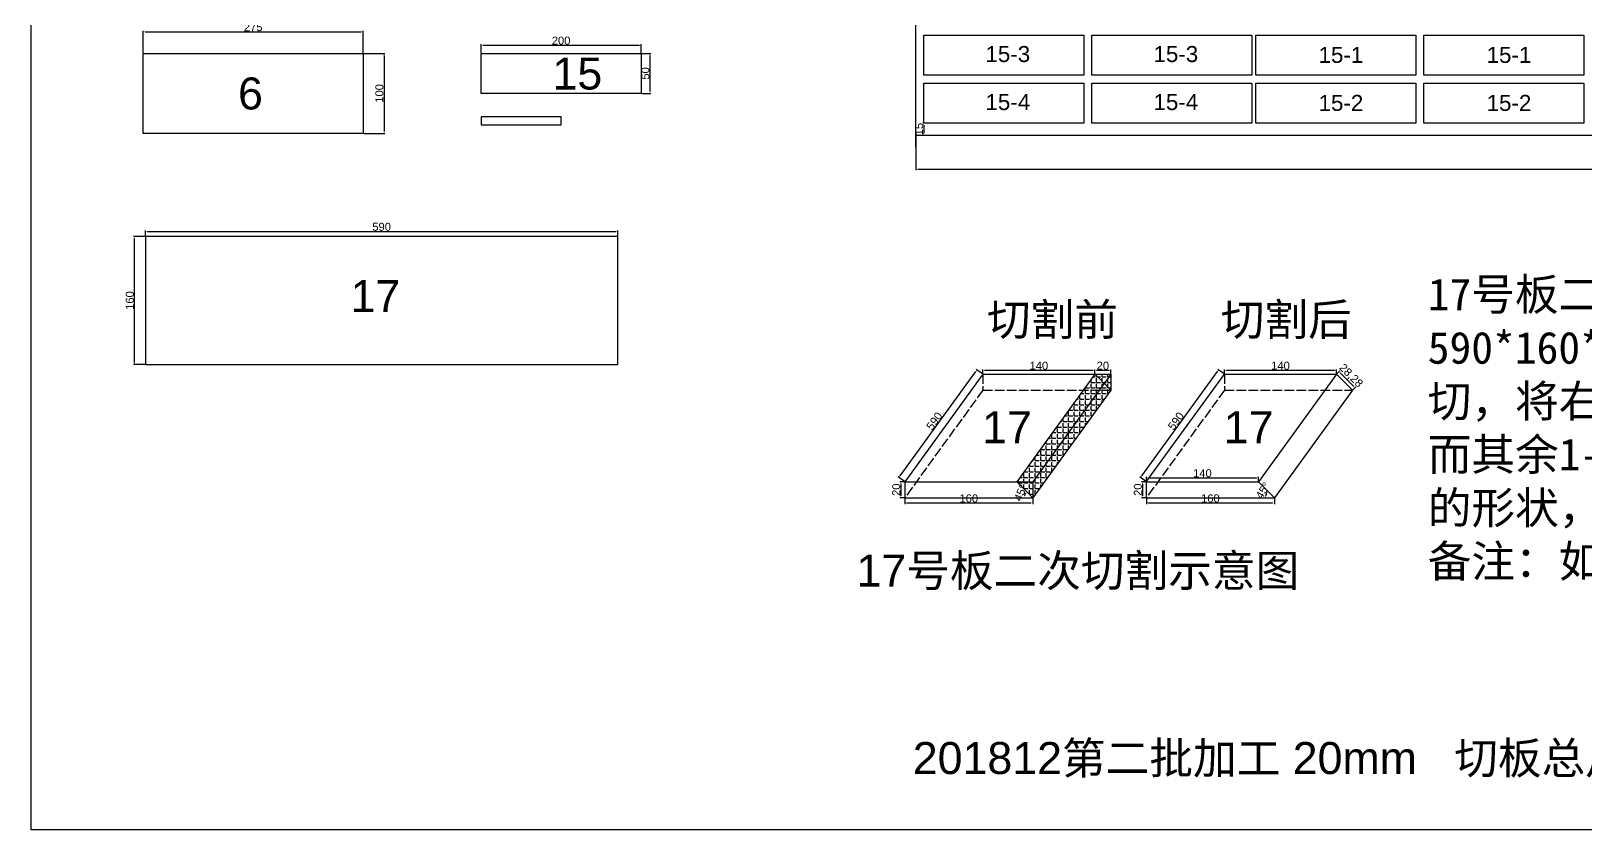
# Model space of a CAD drawing. Header units: millimetres. Extents: x 397 to 22000, y -812 to 12499.
# Drawn here: x 541 to 2484, y 786 to 1784 of the extents above; entities that cross this region are included whole.
import ezdxf

# ---------------------------------------------------------------- set-up
doc = ezdxf.new("R2010")
doc.units = ezdxf.units.MM
doc.linetypes.add('ACAD_ISO02W100', pattern=[15, 12, -3])
doc.layers.add('尺寸标注', color=6, linetype='Continuous')
doc.layers.add('标号', color=4, linetype='Continuous')
doc.styles.get("Standard").update_dxf_attribs({"font": 'arial.ttf'})
doc.dimstyles.new('ISO-25-JHF', dxfattribs={"dimtxt": 10, "dimasz": 2.5, "dimexe": 1.25, "dimexo": 0.625, "dimtad": 1, "dimtxsty": 'Standard', "dimcen": 2.5, "dimadec": 0, "dimazin": 0, "dimtfac": 1, "dimtmove": 0, "dimatfit": 3, "dimfxl": 1, "dimarcsym": 0})

# ---------------------------------------------------------------- blocks, each defined once
blk = doc.blocks.new('*D39')
at = {"layer": 'Defpoints', "color": 0, "transparency": 16777216}
for p in [(1646.6, 1654.4), (4046.6, 1654.4), (4046.6, 1611.9)]:
    blk.add_point(p, dxfattribs=at)
at = {"layer": '尺寸标注', "color": 0, "lineweight": -2, "transparency": 16777216}
for p, q in [((1646.6, 1653.7), (1646.6, 1610.6)), ((4046.6, 1653.7), (4046.6, 1610.6)), ((1649.1, 1611.9), (4044.1, 1611.9))]:
    blk.add_line(p, q, dxfattribs=at)
at = {"layer": '尺寸标注', "color": 0, "transparency": 16777216}
for points in [[(1649.1, 1612.3), (1649.1, 1611.4), (1646.6, 1611.9)], [(4044.1, 1612.3), (4044.1, 1611.4), (4046.6, 1611.9)]]:
    blk.add_solid(points, dxfattribs=at)
at = {"layer": '尺寸标注', "color": 0, "transparency": 16777216, "insert": (2846.6, 1617.6), "char_height": 10, "attachment_point": 5}
blk.add_mtext('2400', dxfattribs=at)
blk = doc.blocks.new('*D45')
at = {"layer": 'Defpoints', "color": 0, "transparency": 16777216}
for p in [(1656.6, 1669.4), (1656.6, 1654.4), (1656.6, 1654.4)]:
    blk.add_point(p, dxfattribs=at)
at = {"layer": '尺寸标注', "color": 0, "lineweight": -2, "transparency": 16777216}
for p, q in [((1655.9, 1669.4), (1655.3, 1669.4)), ((1655.9, 1654.4), (1655.3, 1654.4)), ((1656.6, 1666.9), (1656.6, 1656.9))]:
    blk.add_line(p, q, dxfattribs=at)
at = {"layer": '尺寸标注', "color": 0, "transparency": 16777216}
for points in [[(1656.1, 1666.9), (1657, 1666.9), (1656.6, 1669.4)], [(1656.1, 1656.9), (1657, 1656.9), (1656.6, 1654.4)]]:
    blk.add_solid(points, dxfattribs=at)
at = {"layer": '尺寸标注', "color": 0, "transparency": 16777216, "insert": (1650.8, 1661.9), "char_height": 10, "attachment_point": 5, "rotation": 90}
blk.add_mtext('15', dxfattribs=at)
blk = doc.blocks.new('*D57')
at = {"layer": 'Defpoints', "color": 0, "transparency": 16777216}
for p in [(956.2, 1783.5), (681.2, 1756.5), (956.2, 1756.5)]:
    blk.add_point(p, dxfattribs=at)
at = {"layer": '尺寸标注', "color": 0, "lineweight": -2, "transparency": 16777216}
for p, q in [((681.2, 1757.1), (681.2, 1784.7)), ((683.7, 1783.5), (953.7, 1783.5)), ((956.2, 1757.1), (956.2, 1784.7))]:
    blk.add_line(p, q, dxfattribs=at)
at = {"layer": '尺寸标注', "color": 0, "transparency": 16777216}
for points in [[(683.7, 1783.9), (683.7, 1783.1), (681.2, 1783.5)], [(953.7, 1783.9), (953.7, 1783.1), (956.2, 1783.5)]]:
    blk.add_solid(points, dxfattribs=at)
at = {"layer": '尺寸标注', "color": 0, "transparency": 16777216, "insert": (818.7, 1789.2), "char_height": 10, "attachment_point": 5}
blk.add_mtext('275', dxfattribs=at)
blk = doc.blocks.new('*D58')
at = {"layer": 'Defpoints', "color": 0, "transparency": 16777216}
for p in [(956.2, 1756.5), (956.2, 1656.5), (982.2, 1656.5)]:
    blk.add_point(p, dxfattribs=at)
at = {"layer": '尺寸标注', "color": 0, "lineweight": -2, "transparency": 16777216}
for p, q in [((956.9, 1756.5), (983.4, 1756.5)), ((982.2, 1754), (982.2, 1659)), ((956.9, 1656.5), (983.4, 1656.5))]:
    blk.add_line(p, q, dxfattribs=at)
at = {"layer": '尺寸标注', "color": 0, "transparency": 16777216}
for points in [[(981.7, 1754), (982.6, 1754), (982.2, 1756.5)], [(981.7, 1659), (982.6, 1659), (982.2, 1656.5)]]:
    blk.add_solid(points, dxfattribs=at)
at = {"layer": '尺寸标注', "color": 0, "transparency": 16777216, "insert": (976.4, 1706.5), "char_height": 10, "attachment_point": 5, "rotation": 90}
blk.add_mtext('100', dxfattribs=at)
blk = doc.blocks.new('*D59')
at = {"layer": 'Defpoints', "color": 0, "transparency": 16777216}
for p in [(1103.5, 1756.5), (1303.5, 1766.6), (1303.5, 1756.5)]:
    blk.add_point(p, dxfattribs=at)
at = {"layer": '尺寸标注', "color": 0, "lineweight": -2, "transparency": 16777216}
for p, q in [((1103.5, 1757.1), (1103.5, 1767.9)), ((1106, 1766.6), (1301, 1766.6)), ((1303.5, 1757.1), (1303.5, 1767.9))]:
    blk.add_line(p, q, dxfattribs=at)
at = {"layer": '尺寸标注', "color": 0, "transparency": 16777216}
for points in [[(1106, 1767), (1106, 1766.2), (1103.5, 1766.6)], [(1301, 1767), (1301, 1766.2), (1303.5, 1766.6)]]:
    blk.add_solid(points, dxfattribs=at)
at = {"layer": '尺寸标注', "color": 0, "transparency": 16777216, "insert": (1203.5, 1772.4), "char_height": 10, "attachment_point": 5}
blk.add_mtext('200', dxfattribs=at)
blk = doc.blocks.new('*D60')
at = {"layer": 'Defpoints', "color": 0, "transparency": 16777216}
for p in [(1303.5, 1756.5), (1303.5, 1706.5), (1314.5, 1706.5)]:
    blk.add_point(p, dxfattribs=at)
at = {"layer": '尺寸标注', "color": 0, "lineweight": -2, "transparency": 16777216}
for p, q in [((1304.1, 1756.5), (1315.7, 1756.5)), ((1314.5, 1754), (1314.5, 1709)), ((1304.1, 1706.5), (1315.7, 1706.5))]:
    blk.add_line(p, q, dxfattribs=at)
at = {"layer": '尺寸标注', "color": 0, "transparency": 16777216}
for points in [[(1314.1, 1754), (1314.9, 1754), (1314.5, 1756.5)], [(1314.1, 1709), (1314.9, 1709), (1314.5, 1706.5)]]:
    blk.add_solid(points, dxfattribs=at)
at = {"layer": '尺寸标注', "color": 0, "transparency": 16777216, "insert": (1308.8, 1731.5), "char_height": 10, "attachment_point": 5, "rotation": 90}
blk.add_mtext('50', dxfattribs=at)
blk = doc.blocks.new('*D62')
at = {"layer": 'Defpoints', "color": 0, "transparency": 16777216}
for p in [(670.2, 1527.7), (684.2, 1527.7), (684.2, 1367.7)]:
    blk.add_point(p, dxfattribs=at)
at = {"layer": '尺寸标注', "color": 0, "lineweight": -2, "transparency": 16777216}
for p, q in [((683.6, 1527.7), (669, 1527.7)), ((670.2, 1370.2), (670.2, 1525.2)), ((683.6, 1367.7), (669, 1367.7))]:
    blk.add_line(p, q, dxfattribs=at)
at = {"layer": '尺寸标注', "color": 0, "transparency": 16777216}
for points in [[(669.8, 1525.2), (670.6, 1525.2), (670.2, 1527.7)], [(669.8, 1370.2), (670.6, 1370.2), (670.2, 1367.7)]]:
    blk.add_solid(points, dxfattribs=at)
at = {"layer": '尺寸标注', "color": 0, "transparency": 16777216, "insert": (664.5, 1447.7), "char_height": 10, "attachment_point": 5, "rotation": 90}
blk.add_mtext('160', dxfattribs=at)
blk = doc.blocks.new('*D63')
at = {"layer": 'Defpoints', "color": 0, "transparency": 16777216}
for p in [(684.2, 1527.7), (1274.2, 1534.1), (1274.2, 1527.7)]:
    blk.add_point(p, dxfattribs=at)
at = {"layer": '尺寸标注', "color": 0, "lineweight": -2, "transparency": 16777216}
for p, q in [((684.2, 1528.3), (684.2, 1535.3)), ((1274.2, 1528.3), (1274.2, 1535.3)), ((686.7, 1534.1), (1271.7, 1534.1))]:
    blk.add_line(p, q, dxfattribs=at)
at = {"layer": '尺寸标注', "color": 0, "transparency": 16777216}
for points in [[(686.7, 1534.5), (686.7, 1533.6), (684.2, 1534.1)], [(1271.7, 1534.5), (1271.7, 1533.6), (1274.2, 1534.1)]]:
    blk.add_solid(points, dxfattribs=at)
at = {"layer": '尺寸标注', "color": 0, "transparency": 16777216, "insert": (979.2, 1539.8), "char_height": 10, "attachment_point": 5}
blk.add_mtext('590', dxfattribs=at)
blk = doc.blocks.new('*D69')
at = {"layer": 'Defpoints', "color": 0, "transparency": 16777216}
for p in [(1632.9, 1201.3), (1792.9, 1201.3), (1792.9, 1194.7)]:
    blk.add_point(p, dxfattribs=at)
at = {"layer": '尺寸标注', "color": 0, "lineweight": -2, "transparency": 16777216}
for p, q in [((1632.9, 1200.7), (1632.9, 1193.4)), ((1635.4, 1194.7), (1790.4, 1194.7)), ((1792.9, 1200.7), (1792.9, 1193.4))]:
    blk.add_line(p, q, dxfattribs=at)
at = {"layer": '尺寸标注', "color": 0, "transparency": 16777216}
for points in [[(1635.4, 1195.1), (1635.4, 1194.3), (1632.9, 1194.7)], [(1790.4, 1195.1), (1790.4, 1194.3), (1792.9, 1194.7)]]:
    blk.add_solid(points, dxfattribs=at)
at = {"layer": '尺寸标注', "color": 0, "transparency": 16777216, "insert": (1712.9, 1200.4), "char_height": 10, "attachment_point": 5}
blk.add_mtext('160', dxfattribs=at)
blk = doc.blocks.new('*D70')
at = {"layer": 'Defpoints', "color": 0, "transparency": 16777216}
for p in [(1632.9, 1221.3), (1628.1, 1201.3), (1632.9, 1201.3)]:
    blk.add_point(p, dxfattribs=at)
at = {"layer": '尺寸标注', "color": 0, "lineweight": -2, "transparency": 16777216}
for p, q in [((1632.3, 1221.3), (1626.8, 1221.3)), ((1628.1, 1218.8), (1628.1, 1203.8)), ((1632.3, 1201.3), (1626.8, 1201.3))]:
    blk.add_line(p, q, dxfattribs=at)
at = {"layer": '尺寸标注', "color": 0, "transparency": 16777216}
for points in [[(1627.6, 1218.8), (1628.5, 1218.8), (1628.1, 1221.3)], [(1627.6, 1203.8), (1628.5, 1203.8), (1628.1, 1201.3)]]:
    blk.add_solid(points, dxfattribs=at)
at = {"layer": '尺寸标注', "color": 0, "transparency": 16777216, "insert": (1622.3, 1211.3), "char_height": 10, "attachment_point": 5, "rotation": 90}
blk.add_mtext('20', dxfattribs=at)
blk = doc.blocks.new('*D71')
at = {"layer": 'Defpoints', "color": 0, "transparency": 16777216}
for p in [(1723.3, 1360.9), (1730.5, 1355.7), (1632.9, 1221.3)]:
    blk.add_point(p, dxfattribs=at)
at = {"layer": '尺寸标注', "color": 0, "lineweight": -2, "transparency": 16777216}
for p, q in [((1730, 1356.1), (1722.3, 1361.7)), ((1627.2, 1228.5), (1721.9, 1358.9)), ((1632.4, 1221.6), (1624.7, 1227.2))]:
    blk.add_line(p, q, dxfattribs=at)
at = {"layer": '尺寸标注', "color": 0, "transparency": 16777216}
for points in [[(1721.5, 1359.2), (1722.2, 1358.7), (1723.3, 1360.9)], [(1626.8, 1228.8), (1627.5, 1228.3), (1625.7, 1226.5)]]:
    blk.add_solid(points, dxfattribs=at)
at = {"layer": '尺寸标注', "color": 0, "transparency": 16777216, "insert": (1669.9, 1297.1), "char_height": 10, "attachment_point": 5, "rotation": 54.0168}
blk.add_mtext('590', dxfattribs=at)
blk = doc.blocks.new('*D22')
at = {"layer": 'Defpoints', "color": 0, "transparency": 16777216}
for p in [(1870.5, 1360.5), (1730.5, 1355.7), (1870.5, 1355.7)]:
    blk.add_point(p, dxfattribs=at)
at = {"layer": '尺寸标注', "color": 0, "lineweight": -2, "transparency": 16777216}
for p, q in [((1730.5, 1356.3), (1730.5, 1361.7)), ((1733, 1360.5), (1868, 1360.5)), ((1870.5, 1356.3), (1870.5, 1361.7))]:
    blk.add_line(p, q, dxfattribs=at)
at = {"layer": '尺寸标注', "color": 0, "transparency": 16777216}
for points in [[(1733, 1360.9), (1733, 1360.1), (1730.5, 1360.5)], [(1868, 1360.9), (1868, 1360.1), (1870.5, 1360.5)]]:
    blk.add_solid(points, dxfattribs=at)
at = {"layer": '尺寸标注', "color": 0, "transparency": 16777216, "insert": (1800.5, 1366.2), "char_height": 10, "attachment_point": 5}
blk.add_mtext('140', dxfattribs=at)
blk = doc.blocks.new('*D72')
at = {"layer": 'Defpoints', "color": 0, "transparency": 16777216}
for p in [(1772.9, 1221.3), (1783.6, 1206.6), (1632.9, 1201.3), (1792.9, 1201.3), (1792.9, 1201.3)]:
    blk.add_point(p, dxfattribs=at)
at = {"layer": '尺寸标注', "color": 0, "lineweight": -2, "transparency": 16777216}
blk.add_arc((1792.9, 1201.3), 10.7, 148.4457, 166.5543, dxfattribs=at)
at = {"layer": '尺寸标注', "color": 0, "transparency": 16777216}
for points in [[(1783.5, 1207.1), (1784.1, 1206.6), (1785.3, 1208.8)], [(1782.9, 1203.7), (1782.1, 1203.8), (1782.2, 1201.3)]]:
    blk.add_solid(points, dxfattribs=at)
at = {"layer": '尺寸标注', "color": 0, "transparency": 16777216, "insert": (1777.7, 1207.5), "char_height": 10, "attachment_point": 5, "rotation": 67.5}
blk.add_mtext('45°', dxfattribs=at)
blk = doc.blocks.new('*D23')
at = {"layer": 'Defpoints', "color": 0, "transparency": 16777216}
for p in [(1890.5, 1360.5), (1870.5, 1355.7), (1890.5, 1355.7)]:
    blk.add_point(p, dxfattribs=at)
at = {"layer": '尺寸标注', "color": 0, "lineweight": -2, "transparency": 16777216}
for p, q in [((1870.5, 1356.3), (1870.5, 1361.7)), ((1873, 1360.5), (1888, 1360.5)), ((1890.5, 1356.3), (1890.5, 1361.7))]:
    blk.add_line(p, q, dxfattribs=at)
at = {"layer": '尺寸标注', "color": 0, "transparency": 16777216}
for points in [[(1873, 1360.9), (1873, 1360.1), (1870.5, 1360.5)], [(1888, 1360.9), (1888, 1360.1), (1890.5, 1360.5)]]:
    blk.add_solid(points, dxfattribs=at)
at = {"layer": '尺寸标注', "color": 0, "transparency": 16777216, "insert": (1880.5, 1366.2), "char_height": 10, "attachment_point": 5}
blk.add_mtext('20', dxfattribs=at)
blk = doc.blocks.new('*D73')
at = {"layer": 'Defpoints', "color": 0, "transparency": 16777216}
for p in [(1934.8, 1201.3), (2094.8, 1201.3), (2094.8, 1194.7)]:
    blk.add_point(p, dxfattribs=at)
at = {"layer": '尺寸标注', "color": 0, "lineweight": -2, "transparency": 16777216}
for p, q in [((1934.8, 1200.7), (1934.8, 1193.4)), ((1937.3, 1194.7), (2092.3, 1194.7)), ((2094.8, 1200.7), (2094.8, 1193.4))]:
    blk.add_line(p, q, dxfattribs=at)
at = {"layer": '尺寸标注', "color": 0, "transparency": 16777216}
for points in [[(1937.3, 1195.1), (1937.3, 1194.3), (1934.8, 1194.7)], [(2092.3, 1195.1), (2092.3, 1194.3), (2094.8, 1194.7)]]:
    blk.add_solid(points, dxfattribs=at)
at = {"layer": '尺寸标注', "color": 0, "transparency": 16777216, "insert": (2014.8, 1200.4), "char_height": 10, "attachment_point": 5}
blk.add_mtext('160', dxfattribs=at)
blk = doc.blocks.new('*D74')
at = {"layer": 'Defpoints', "color": 0, "transparency": 16777216}
for p in [(1934.8, 1221.3), (1929.9, 1201.3), (1934.8, 1201.3)]:
    blk.add_point(p, dxfattribs=at)
at = {"layer": '尺寸标注', "color": 0, "lineweight": -2, "transparency": 16777216}
for p, q in [((1934.1, 1221.3), (1928.7, 1221.3)), ((1929.9, 1218.8), (1929.9, 1203.8)), ((1934.1, 1201.3), (1928.7, 1201.3))]:
    blk.add_line(p, q, dxfattribs=at)
at = {"layer": '尺寸标注', "color": 0, "transparency": 16777216}
for points in [[(1929.5, 1218.8), (1930.4, 1218.8), (1929.9, 1221.3)], [(1929.5, 1203.8), (1930.4, 1203.8), (1929.9, 1201.3)]]:
    blk.add_solid(points, dxfattribs=at)
at = {"layer": '尺寸标注', "color": 0, "transparency": 16777216, "insert": (1924.2, 1211.3), "char_height": 10, "attachment_point": 5, "rotation": 90}
blk.add_mtext('20', dxfattribs=at)
blk = doc.blocks.new('*D75')
at = {"layer": 'Defpoints', "color": 0, "transparency": 16777216}
for p in [(2025.2, 1360.9), (2032.4, 1355.7), (1934.8, 1221.3)]:
    blk.add_point(p, dxfattribs=at)
at = {"layer": '尺寸标注', "color": 0, "lineweight": -2, "transparency": 16777216}
for p, q in [((2031.9, 1356.1), (2024.2, 1361.7)), ((1929, 1228.5), (2023.7, 1358.9)), ((1934.3, 1221.6), (1926.6, 1227.2))]:
    blk.add_line(p, q, dxfattribs=at)
at = {"layer": '尺寸标注', "color": 0, "transparency": 16777216}
for points in [[(2023.4, 1359.2), (2024.1, 1358.7), (2025.2, 1360.9)], [(1928.7, 1228.8), (1929.4, 1228.3), (1927.6, 1226.5)]]:
    blk.add_solid(points, dxfattribs=at)
at = {"layer": '尺寸标注', "color": 0, "transparency": 16777216, "insert": (1971.8, 1297.1), "char_height": 10, "attachment_point": 5, "rotation": 54.0168}
blk.add_mtext('590', dxfattribs=at)
blk = doc.blocks.new('*D24')
at = {"layer": 'Defpoints', "color": 0, "transparency": 16777216}
for p in [(2172.4, 1360.5), (2032.4, 1355.7), (2172.4, 1355.7)]:
    blk.add_point(p, dxfattribs=at)
at = {"layer": '尺寸标注', "color": 0, "lineweight": -2, "transparency": 16777216}
for p, q in [((2032.4, 1356.3), (2032.4, 1361.7)), ((2034.9, 1360.5), (2169.9, 1360.5)), ((2172.4, 1356.3), (2172.4, 1361.7))]:
    blk.add_line(p, q, dxfattribs=at)
at = {"layer": '尺寸标注', "color": 0, "transparency": 16777216}
for points in [[(2034.9, 1360.9), (2034.9, 1360.1), (2032.4, 1360.5)], [(2169.9, 1360.9), (2169.9, 1360.1), (2172.4, 1360.5)]]:
    blk.add_solid(points, dxfattribs=at)
at = {"layer": '尺寸标注', "color": 0, "transparency": 16777216, "insert": (2102.4, 1366.2), "char_height": 10, "attachment_point": 5}
blk.add_mtext('140', dxfattribs=at)
blk = doc.blocks.new('*D76')
at = {"layer": 'Defpoints', "color": 0, "transparency": 16777216}
for p in [(2074.8, 1221.3), (1934.8, 1201.3), (2084.1, 1204.1), (2094.8, 1201.3), (2094.8, 1201.3)]:
    blk.add_point(p, dxfattribs=at)
at = {"layer": '尺寸标注', "color": 0, "lineweight": -2, "transparency": 16777216}
blk.add_arc((2094.8, 1201.3), 11.1, 147.9418, 167.0582, dxfattribs=at)
at = {"layer": '尺寸标注', "color": 0, "transparency": 16777216}
for points in [[(2085, 1207.4), (2085.7, 1206.9), (2086.9, 1209.1)], [(2084.4, 1203.7), (2083.5, 1203.8), (2083.7, 1201.3)]]:
    blk.add_solid(points, dxfattribs=at)
at = {"layer": '尺寸标注', "color": 0, "transparency": 16777216, "insert": (2080.5, 1210.1), "char_height": 10, "attachment_point": 5, "rotation": 58.1938}
blk.add_mtext('45°', dxfattribs=at)
blk = doc.blocks.new('*D25')
at = {"layer": 'Defpoints', "color": 0, "transparency": 16777216}
for p in [(2074.8, 1226), (1934.8, 1221.3), (2074.8, 1221.3)]:
    blk.add_point(p, dxfattribs=at)
at = {"layer": '尺寸标注', "color": 0, "lineweight": -2, "transparency": 16777216}
for p, q in [((1934.8, 1221.9), (1934.8, 1227.3)), ((1937.3, 1226), (2072.3, 1226)), ((2074.8, 1221.9), (2074.8, 1227.3))]:
    blk.add_line(p, q, dxfattribs=at)
at = {"layer": '尺寸标注', "color": 0, "transparency": 16777216}
for points in [[(1937.3, 1226.5), (1937.3, 1225.6), (1934.8, 1226)], [(2072.3, 1226.5), (2072.3, 1225.6), (2074.8, 1226)]]:
    blk.add_solid(points, dxfattribs=at)
at = {"layer": '尺寸标注', "color": 0, "transparency": 16777216, "insert": (2004.8, 1231.8), "char_height": 10, "attachment_point": 5}
blk.add_mtext('140', dxfattribs=at)
blk = doc.blocks.new('*D26')
at = {"layer": 'Defpoints', "color": 0, "transparency": 16777216}
for p in [(2172.4, 1355.7), (2192.4, 1335.7), (2195.5, 1338.8)]:
    blk.add_point(p, dxfattribs=at)
at = {"layer": '尺寸标注', "color": 0, "lineweight": -2, "transparency": 16777216}
for p, q in [((2172.8, 1356.2), (2176.4, 1359.7)), ((2177.3, 1357.1), (2193.7, 1340.6)), ((2192.8, 1336.2), (2196.4, 1339.7))]:
    blk.add_line(p, q, dxfattribs=at)
at = {"layer": '尺寸标注', "color": 0, "transparency": 16777216}
for points in [[(2177.6, 1357.4), (2177, 1356.8), (2175.5, 1358.8)], [(2194, 1340.9), (2193.4, 1340.3), (2195.5, 1338.8)]]:
    blk.add_solid(points, dxfattribs=at)
at = {"layer": '尺寸标注', "color": 0, "transparency": 16777216, "insert": (2190.2, 1353.5), "char_height": 10, "attachment_point": 5, "rotation": 315}
blk.add_mtext('28,28', dxfattribs=at)

msp = doc.modelspace()

# ---------------------------------------------------------------- hatches: boundary and pattern name
h = msp.add_hatch()
h.set_pattern_fill('ANGLE', color=256)
h.set_pattern_definition([(0, (-8548.9965, 248.8084), (0, 6.985), [5.08, -1.905]), (90, (-8548.9965, 248.8084), (-6.985, 4e-16), [5.08, -1.905])])
h.paths.add_polyline_path([(1875.99, 1335.723), (1855.99, 1335.723), (1772.89, 1221.276), (1792.89, 1221.276)])
h.paths.add_polyline_path([(1882.099, 1344.136), (1870.512, 1355.723), (1855.99, 1335.723), (1875.99, 1335.723)])
h.paths.add_polyline_path([(1890.512, 1355.723), (1870.512, 1355.723), (1882.099, 1344.136)])
h.paths.add_polyline_path([(1890.512, 1355.723), (1882.099, 1344.136), (1890.512, 1335.723)])
h.paths.add_polyline_path([(1890.512, 1335.723), (1875.99, 1335.723), (1792.89, 1221.276), (1792.89, 1201.276)])
h.paths.add_polyline_path([(1792.89, 1221.276), (1772.89, 1221.276), (1792.89, 1201.276)])
h.paths.add_polyline_path([(1882.099, 1344.136), (1875.99, 1335.723), (1890.512, 1335.723)])

# ---------------------------------------------------------------- linework, layer by layer
for p, q in [((1646.554, 1639.366), (1646.554, 3354.366)), ((1656.554, 1729.366), (1656.554, 1779.366)), ((1656.554, 1779.366), (1856.554, 1779.366)), ((1856.554, 1779.366), (1856.554, 1729.366)), ((1866.554, 1729.366), (1866.554, 1779.366)), ((1866.554, 1779.366), (2066.554, 1779.366)), ((2066.554, 1779.366), (2066.554, 1729.366)), ((2071.554, 1729.366), (2071.554, 1779.366)), ((2071.554, 1779.366), (2271.554, 1779.366)), ((2271.554, 1779.366), (2271.554, 1729.366)), ((2281.554, 1729.366), (2281.554, 1779.366)), ((2281.554, 1779.366), (2481.554, 1779.366)), ((2481.554, 1779.366), (2481.554, 1729.366)), ((681.246, 1656.452), (681.246, 1756.452)), ((681.246, 1756.452), (956.246, 1756.452)), ((956.246, 1756.452), (956.246, 1656.452)), ((1103.471, 1756.452), (1303.471, 1756.452)), ((1103.471, 1706.452), (1103.471, 1756.452)), ((1303.471, 1756.452), (1303.471, 1706.452)), ((1856.554, 1729.366), (1656.554, 1729.366)), ((2066.554, 1729.366), (1866.554, 1729.366)), ((2271.554, 1729.366), (2071.554, 1729.366)), ((2481.554, 1729.366), (2281.554, 1729.366)), ((1656.554, 1669.366), (1656.554, 1719.366)), ((1656.554, 1719.366), (1856.554, 1719.366)), ((1856.554, 1719.366), (1856.554, 1669.366)), ((1866.554, 1669.366), (1866.554, 1719.366)), ((1866.554, 1719.366), (2066.554, 1719.366)), ((2066.554, 1719.366), (2066.554, 1669.366)), ((2071.554, 1669.366), (2071.554, 1719.366)), ((2071.554, 1719.366), (2271.554, 1719.366)), ((2271.554, 1719.366), (2271.554, 1669.366)), ((2281.554, 1669.366), (2281.554, 1719.366)), ((2281.554, 1719.366), (2481.554, 1719.366)), ((2481.554, 1719.366), (2481.554, 1669.366)), ((1303.471, 1706.452), (1103.471, 1706.452)), ((1103.471, 1677.294), (1103.471, 1667.294)), ((1203.471, 1677.294), (1103.471, 1677.294)), ((1203.471, 1667.294), (1203.471, 1677.294)), ((956.246, 1656.452), (681.246, 1656.452)), ((1103.471, 1667.294), (1203.471, 1667.294)), ((1646.554, 1654.366), (4046.554, 1654.366)), ((1856.554, 1669.366), (1656.554, 1669.366)), ((2066.554, 1669.366), (1866.554, 1669.366)), ((2271.554, 1669.366), (2071.554, 1669.366)), ((2481.554, 1669.366), (2281.554, 1669.366)), ((684.216, 1527.694), (684.216, 1367.694)), ((1274.216, 1527.694), (684.216, 1527.694)), ((1274.216, 1367.694), (1274.216, 1527.694)), ((684.216, 1367.694), (1274.216, 1367.694)), ((1730.512, 1355.723), (1632.89, 1221.276)), ((1730.512, 1355.723), (1870.512, 1355.723)), ((1870.512, 1355.723), (1772.89, 1221.276)), ((1890.512, 1355.723), (1792.89, 1221.276)), ((1870.512, 1355.723), (1890.512, 1355.723)), ((1890.512, 1355.723), (1890.512, 1335.723)), ((1934.771, 1221.276), (2032.392, 1355.723)), ((2032.392, 1355.723), (2172.392, 1355.723)), ((2172.392, 1355.723), (2074.771, 1221.276)), ((2172.392, 1355.723), (2192.392, 1335.723)), ((1890.512, 1335.723), (1792.89, 1201.276)), ((2192.392, 1335.723), (2094.771, 1201.276)), ((1632.89, 1221.276), (1632.89, 1201.276)), ((1632.89, 1221.276), (1772.89, 1221.276)), ((1772.89, 1221.276), (1792.89, 1201.276)), ((1772.89, 1221.276), (1792.89, 1221.276)), ((1792.89, 1221.276), (1792.89, 1201.276)), ((1934.771, 1221.276), (1934.771, 1201.276)), ((1934.771, 1221.276), (2074.771, 1221.276)), ((2074.771, 1221.276), (2094.771, 1201.276)), ((1632.89, 1201.276), (1792.89, 1201.276)), ((1934.771, 1201.276), (2094.771, 1201.276))]:
    msp.add_line(p, q)
at = {"linetype": 'ACAD_ISO02W100'}
for p, q in [((1730.512, 1355.723), (1730.512, 1335.723)), ((1870.512, 1355.723), (1890.512, 1335.723)), ((2032.392, 1355.723), (2032.392, 1335.723)), ((1730.512, 1335.723), (1632.89, 1201.276)), ((1730.512, 1335.723), (1890.512, 1335.723)), ((2032.392, 1335.723), (1934.771, 1201.276)), ((2032.392, 1335.723), (2192.392, 1335.723))]:
    msp.add_line(p, q, dxfattribs=at)
msp.add_lwpolyline([(541.191, 3665.437), (4343.541, 3665.437), (4321.763, 786.219), (541.191, 786.219)], close=True)

# ---------------------------------------------------------------- texts
at = {"char_height": 40, "width": 701.81719, "attachment_point": 1}
for s, insert in [('{\\fSimSun|b0|i0|c134|p2;切割前}', (1735.613, 1443.93)), ('{\\fSimSun|b0|i0|c134|p2;切割后}', (2027.815, 1443.93)), ('17{\\fSimSun|b0|i0|c134|p2;号板二次切割示意图}', (1572.613, 1130.231))]:
    msp.add_mtext(s, dxfattribs=dict(at, insert=insert))
at = {"layer": '标号', "attachment_point": 7}
for s, width, insert, char_height in [('15 ', 70.10425, (1192.731, 1710.789), 40), ('15-3', 70.10425, (1733.709, 1745.429), 20), ('15-3', 70.10425, (1943.709, 1745.429), 20), ('15-1', 70.10425, (2149.982, 1744.345), 20), ('15-1', 70.10425, (2359.982, 1744.345), 20), ('6 ', 70.10425, (799.792, 1685.872), 40), ('15-4', 70.10425, (1733.709, 1685.429), 20), ('15-4', 70.10425, (1943.709, 1685.429), 20), ('15-2', 70.10425, (2149.982, 1684.345), 20), ('15-2', 70.10425, (2359.982, 1684.345), 20), ('{\\fSimSun|b0|i0|c134|p2;\\C0;17号板二次切割的特殊性：针对17号板首先切割出590*160*20mm的长方体，然后需要沿着20mm的厚度方向45°斜切，将右图阴影部分填充的三棱柱切掉。\\P而其余1-16号板在厚度方向都是垂直切割，只需要切割成所需的形状，不需要二次切割。\\P备注：如果描述不够清楚，请及时联系：赵琛18817871003}', 1513.6196, (2286.4, 1096.181), 40), ('17 ', 70.10425, (940.369, 1433.309), 40), ('17 ', 70.10425, (1729.556, 1269.444), 40), ('17 ', 70.10425, (2031.436, 1269.444), 40), ('201812{\\fSimSun|b0|i0|c134|p2;第二批加工} 20mm   {\\fSimSun|b0|i0|c134|p2;切板总尺寸}2400*1700', 1365.27637, (1642.953, 851.444), 40)]:
    msp.add_mtext_dynamic_manual_height_columns(s, width=width, gutter_width=12.5, heights=[0], dxfattribs=dict(at, insert=insert, char_height=char_height))

# ---------------------------------------------------------------- dimensions: what is measured, and where the dimension line sits
at = {"layer": '尺寸标注'}
for p1, p2, distance, picture, middle in [((681.246, 1756.452), (956.246, 1756.452), 27.036, '*D57', (818.746, 1789.218)), ((1103.471, 1756.452), (1303.471, 1756.452), 10.178, '*D59', (1203.471, 1772.36)), ((956.246, 1756.452), (956.246, 1656.452), 25.917, '*D58', (976.432, 1706.452)), ((1303.471, 1756.452), (1303.471, 1706.452), 11.02, '*D60', (1308.76, 1731.452)), ((1656.554, 1669.366), (1656.554, 1654.366), 0, '*D45', (1650.823, 1661.866)), ((1646.554, 1654.366), (4046.554, 1654.366), -42.513, '*D39', (2846.554, 1617.584)), ((684.216, 1527.694), (1274.216, 1527.694), 6.363, '*D63', (979.216, 1539.788)), ((684.216, 1367.694), (684.216, 1527.694), 14.009, '*D62', (664.477, 1447.694)), ((1730.512, 1355.723), (1870.512, 1355.723), 4.769, '*D22', (1800.512, 1366.223)), ((1870.512, 1355.723), (1890.512, 1355.723), 4.769, '*D23', (1880.512, 1366.223)), ((2032.392, 1355.723), (2172.392, 1355.723), 4.769, '*D24', (2102.392, 1366.223)), ((1934.771, 1221.276), (2074.771, 1221.276), 4.769, '*D25', (2004.771, 1231.776)), ((1632.89, 1201.276), (1792.89, 1201.276), -6.578, '*D69', (1712.89, 1200.429)), ((1934.771, 1201.276), (2094.771, 1201.276), -6.578, '*D73', (2014.771, 1200.429))]:
    dim = msp.add_aligned_dim(p1=p1, p2=p2, distance=distance, dimstyle='ISO-25-JHF', dxfattribs=at)
    dim.commit()
    dim.dimension.update_dxf_attribs({"geometry": picture, "text_midpoint": middle})
for p1, p2, picture, middle in [((1632.89, 1221.276), (1730.512, 1355.723), '*D71', (1669.873, 1297.088)), ((1934.771, 1221.276), (2032.392, 1355.723), '*D75', (1971.754, 1297.088))]:
    dim = msp.add_aligned_dim(p1=p1, p2=p2, distance=8.887, text='590', dimstyle='ISO-25-JHF', dxfattribs=at)
    dim.commit()
    dim.dimension.update_dxf_attribs({"geometry": picture, "text_midpoint": middle})
dim = msp.add_linear_dim(base=(2195.51, 1338.84), p1=(2172.392, 1355.723), p2=(2192.392, 1335.723), angle=315, dimstyle='ISO-25-JHF', dxfattribs=at)
dim.commit()
dim.dimension.update_dxf_attribs({"geometry": '*D26', "text_midpoint": (2185.51, 1348.84), "dimtype": 161})
for base, p1, p2, picture, middle in [((1628.056, 1201.276), (1632.89, 1221.276), (1632.89, 1201.276), '*D70', (1622.326, 1211.276)), ((1929.937, 1201.276), (1934.771, 1221.276), (1934.771, 1201.276), '*D74', (1924.206, 1211.276))]:
    dim = msp.add_linear_dim(base=base, p1=p1, p2=p2, angle=90, dimstyle='ISO-25-JHF', dxfattribs=at)
    dim.commit()
    dim.dimension.update_dxf_attribs({"geometry": picture, "text_midpoint": middle})
for base, line1, line2, picture, middle in [((1783.643, 1206.615), ((1632.89, 1201.276), (1792.89, 1201.276)), ((1772.89, 1221.276), (1792.89, 1201.276)), '*D72', (1783.026, 1205.362)), ((2084.057, 1204.147), ((1934.771, 1201.276), (2094.771, 1201.276)), ((2074.771, 1221.276), (2094.771, 1201.276)), '*D76', (2085.345, 1207.122))]:
    dim = msp.add_angular_dim_2l(base=base, line1=line1, line2=line2, dimstyle='ISO-25-JHF', dxfattribs=at)
    dim.commit()
    dim.dimension.update_dxf_attribs({"geometry": picture, "text_midpoint": middle, "dimtype": 162})

doc.saveas('drawing.dxf')
